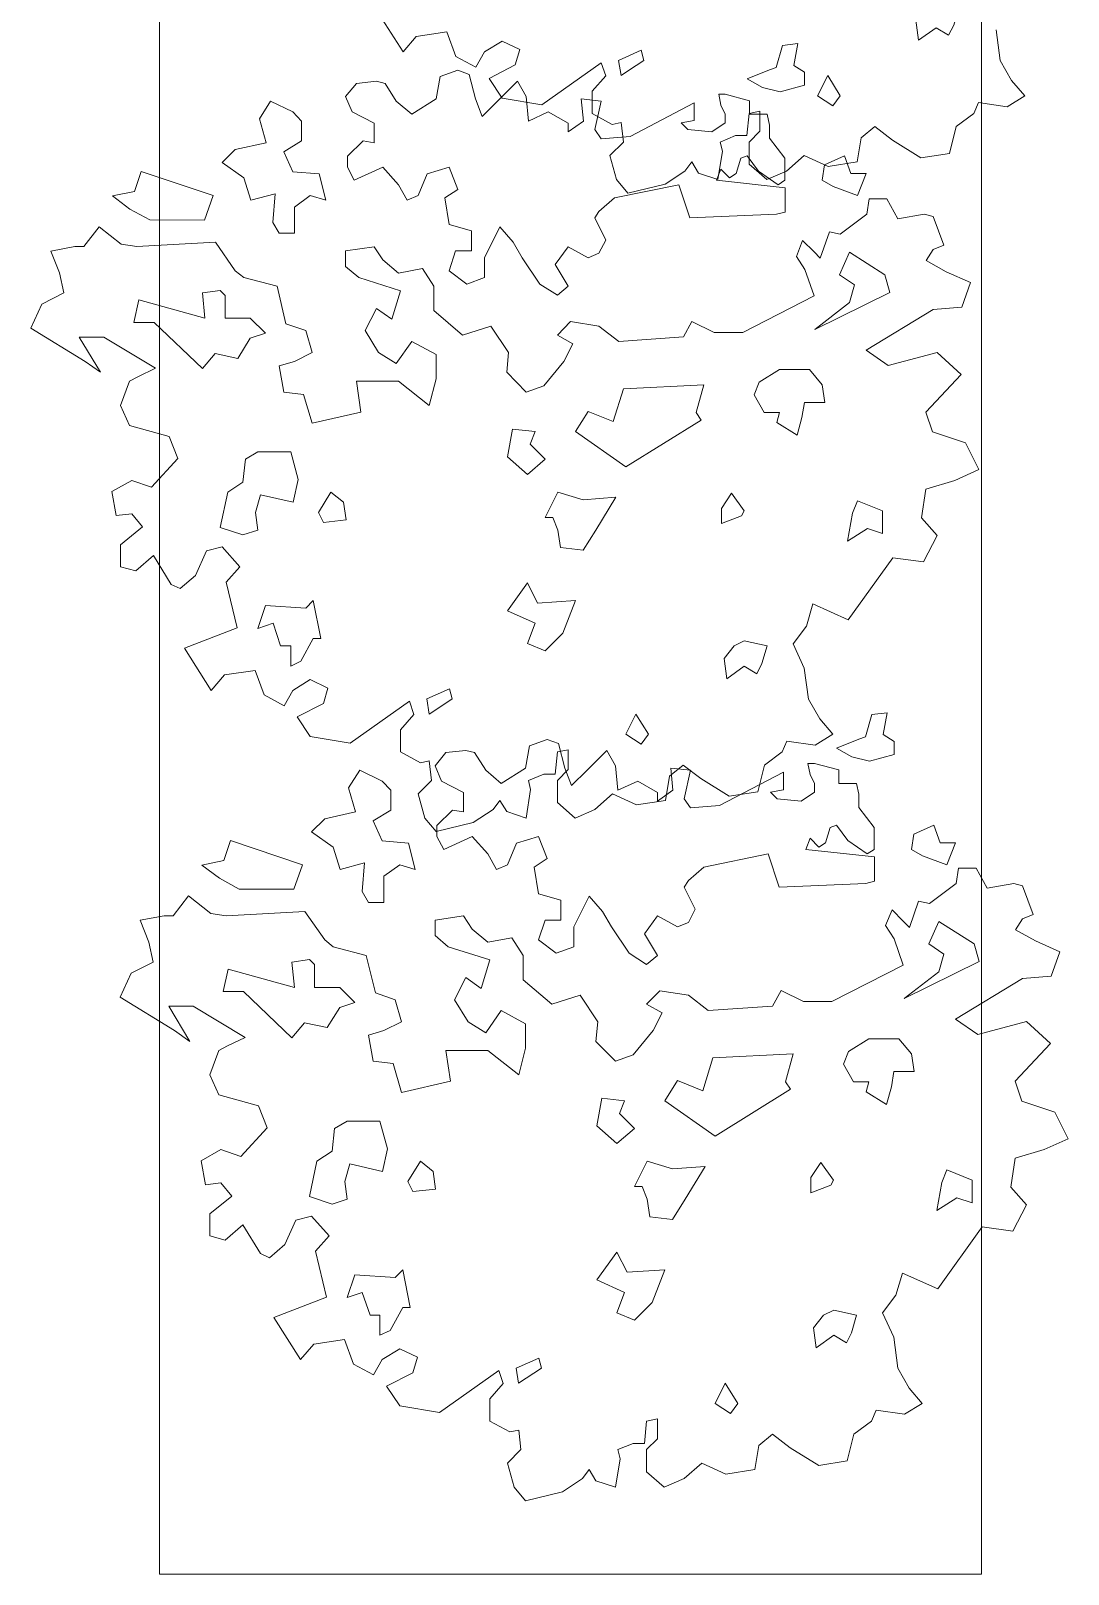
# Model space of a CAD drawing. Header units: millimetres. Extents: x 3079 to 579737, y 1565 to 1161826.
# Drawn here: x 100394 to 101151, y 926154 to 927281 of the extents above; entities that cross this region are included whole.
import ezdxf

# ---------------------------------------------------------------- set-up
doc = ezdxf.new("R2010")
doc.units = ezdxf.units.MM
doc.layers.add('partition', color=253, linetype='Continuous', lineweight=5)
doc.layers.add('TREES', color=72, linetype='Continuous', lineweight=5, transparency=0.05)

msp = doc.modelspace()

# ---------------------------------------------------------------- linework, layer by layer
at = {"layer": 'partition'}
for p, q in [((100488.1, 926154.4), (100488.1, 928204.8)), ((101088.1, 927604.8), (101088.1, 926154.4)), ((101088.1, 926154.4), (100488.1, 926154.4))]:
    msp.add_line(p, q, dxfattribs=at)
at = {"layer": 'TREES'}
for p, q in [((100665.8, 927265.8), (100646.3, 927296.5)), ((100675.4, 927277), (100665.8, 927265.8)), ((100697.9, 927280.3), (100675.4, 927277)), ((100704.4, 927262.5), (100697.9, 927280.3)), ((100738.1, 927273.7), (100725.3, 927265.8)), ((100751, 927267.4), (100738.1, 927273.7)), ((101098.8, 927281.9), (101101.9, 927259.5)), ((100719, 927254.5), (100704.4, 927262.5)), ((100725.3, 927265.8), (100719, 927254.5)), ((100747.7, 927256.2), (100751, 927267.4)), ((100693, 927247.7), (100705.9, 927252.3)), ((100705.9, 927252.3), (100714.1, 927249.3)), ((100728.6, 927246.3), (100747.7, 927256.2)), ((100810.5, 927257.8), (100767.2, 927227.1)), ((100813.8, 927248.2), (100810.5, 927257.8)), ((101101.9, 927259.5), (101110.1, 927244.9)), ((100623.9, 927233.2), (100631.9, 927242.8)), ((100631.9, 927242.8), (100646.4, 927244.4)), ((100646.4, 927244.4), (100652.7, 927242.8)), ((100652.7, 927242.8), (100660.9, 927229.9)), ((100690, 927231.5), (100693, 927247.7)), ((100714.1, 927249.3), (100718.7, 927231.5)), ((100738.1, 927232), (100728.6, 927246.3)), ((100734.9, 927229.9), (100749.4, 927244.4)), ((100749.4, 927244.4), (100755.7, 927233.2)), ((100803.9, 927237), (100813.8, 927248.2)), ((101110.1, 927244.9), (101119.7, 927233.7)), ((100628.6, 927221.9), (100623.9, 927233.2)), ((100660.9, 927229.9), (100672.2, 927220.3)), ((100672.2, 927220.3), (100690, 927231.5)), ((100718.7, 927231.5), (100723.7, 927218.6)), ((100723.7, 927218.6), (100734.9, 927229.9)), ((100767.2, 927227.1), (100738.1, 927232)), ((100755.7, 927233.2), (100757.4, 927215.3)), ((100796, 927231.5), (100810.6, 927229.9)), ((100797.7, 927215.3), (100796, 927231.5)), ((100803.9, 927220.8), (100803.9, 927237)), ((100810.6, 927229.9), (100805.9, 927209)), ((100831.7, 927204.1), (100878.4, 927228.5)), ((100878.4, 927228.5), (100878.4, 927215.6)), ((100897.9, 927226.9), (100896.3, 927234.8)), ((100896.3, 927234.8), (100900.9, 927234.8)), ((100900.9, 927234.8), (100918.7, 927230.1)), ((100918.7, 927230.1), (100918.7, 927220.3)), ((101086, 927228.7), (101082.7, 927220.8)), ((101106.8, 927225.7), (101086, 927228.7)), ((101119.7, 927233.7), (101106.8, 927225.7)), ((100644.7, 927213.7), (100628.6, 927221.9)), ((100757.4, 927215.3), (100771.9, 927221.9)), ((100771.9, 927221.9), (100786.4, 927213.7)), ((100818.5, 927212.8), (100803.9, 927220.8)), ((100900.9, 927220.3), (100897.9, 927226.9)), ((100900.9, 927214), (100900.9, 927220.3)), ((100918.5, 927220.8), (100916.8, 927204.6)), ((100926.4, 927222.4), (100918.5, 927220.8)), ((100918.7, 927220.3), (100931.6, 927220.3)), ((100926.4, 927207.9), (100926.4, 927222.4)), ((100931.6, 927220.3), (100933.3, 927212.3)), ((101082.7, 927220.8), (101069.8, 927211.2)), ((100644.7, 927199.4), (100644.7, 927213.7)), ((100786.4, 927207.4), (100797.7, 927215.3)), ((100786.4, 927213.7), (100786.4, 927207.4)), ((100805.9, 927209), (100810.6, 927202.4)), ((100825, 927214.2), (100818.5, 927212.8)), ((100826.7, 927199.9), (100825, 927214.2)), ((100878.4, 927215.6), (100868.8, 927214)), ((100868.8, 927214), (100873.8, 927209)), ((100873.8, 927209), (100891.3, 927207.4)), ((100891.3, 927207.4), (100900.9, 927214)), ((100918.5, 927199.9), (100926.4, 927207.9)), ((100933.3, 927212.3), (100933.3, 927202.7)), ((101010.3, 927211.2), (101000.4, 927203)), ((101023.2, 927201.3), (101010.3, 927211.2)), ((101069.8, 927211.2), (101064.9, 927191.7)), ((100625.3, 927189.6), (100636.8, 927200.8)), ((100636.8, 927200.8), (100644.7, 927199.4)), ((100810.6, 927202.4), (100831.7, 927204.1)), ((100816.8, 927190.1), (100826.7, 927199.9)), ((100908.6, 927204.6), (100897.4, 927199.9)), ((100897.4, 927199.9), (100899, 927193.4)), ((100916.8, 927204.6), (100908.6, 927204.6)), ((100918.5, 927183.8), (100918.5, 927199.9)), ((100933.3, 927202.7), (100944.5, 927188.2)), ((101000.4, 927203), (100997.4, 927185.4)), ((101044, 927188.4), (101023.2, 927201.3)), ((100625.3, 927181.6), (100625.3, 927189.6)), ((100821.7, 927172.5), (100816.8, 927190.1)), ((100876.6, 927185.4), (100871.6, 927178.8)), ((100881.5, 927177.2), (100876.6, 927185.4)), ((100899, 927193.4), (100895.7, 927172.5)), ((100912.4, 927188.2), (100909.1, 927177)), ((100917.1, 927189.8), (100912.4, 927188.2)), ((100925.3, 927178.6), (100917.1, 927189.8)), ((100931.4, 927172.5), (100918.5, 927183.8)), ((100944.5, 927188.2), (100944.5, 927172)), ((100958.8, 927190.1), (100945.9, 927178.8)), ((100976.3, 927182.1), (100958.8, 927190.1)), ((100997.4, 927185.4), (100976.3, 927182.1)), ((101064.9, 927191.7), (101044, 927188.4)), ((100630.2, 927172), (100625.3, 927181.6)), ((100651, 927181.6), (100630.2, 927172)), ((100662.6, 927168.7), (100651, 927181.6)), ((100683.4, 927176.7), (100676.8, 927160.8)), ((100699.6, 927181.6), (100683.4, 927176.7)), ((100705.9, 927165.4), (100699.6, 927181.6)), ((100830, 927162.7), (100821.7, 927172.5)), ((100871.6, 927178.8), (100857.1, 927169.2)), ((100895.7, 927172.5), (100881.5, 927177.2)), ((100897.9, 927180.2), (100894.6, 927172)), ((100894.6, 927172), (100944.8, 927166.6)), ((100904.2, 927173.7), (100897.9, 927180.2)), ((100909.1, 927177), (100904.2, 927173.7)), ((100939.6, 927168.7), (100925.3, 927178.6)), ((100945.9, 927178.8), (100931.4, 927172.5)), ((100944.5, 927172), (100939.6, 927168.7)), ((100668.9, 927157.5), (100662.6, 927168.7)), ((100676.8, 927160.8), (100668.9, 927157.5)), ((100696.3, 927159.1), (100705.9, 927165.4)), ((100867.2, 927168.7), (100820.2, 927159.1)), ((100857.1, 927169.2), (100830, 927162.7)), ((100875.2, 927144.6), (100867.2, 927168.7)), ((100944.8, 927166.6), (100944.8, 927148.8)), ((100699.6, 927139.7), (100696.3, 927159.1)), ((100808.9, 927149.3), (100805.9, 927144.6)), ((100820.2, 927159.1), (100808.9, 927149.3)), ((100944.8, 927148.8), (100938.5, 927147.2)), ((101004.5, 927147.2), (101006.2, 927158.4)), ((101006.2, 927158.4), (101019, 927158.4)), ((101019, 927158.4), (101027, 927143.9)), ((100432.7, 927123.6), (100444, 927138.1)), ((100444, 927138.1), (100460.1, 927125.3)), ((100715.7, 927135), (100699.6, 927139.7)), ((100736.6, 927138), (100725.3, 927115.5)), ((100746.2, 927126.8), (100736.6, 927138)), ((100805.9, 927144.6), (100813.9, 927128.4)), ((100938.5, 927147.2), (100875.2, 927144.6)), ((100985.1, 927132.6), (101004.5, 927147.2)), ((101027, 927143.9), (101046.4, 927147.2)), ((101046.4, 927147.2), (101052.8, 927145.5)), ((101052.8, 927145.5), (101060.7, 927124.7)), ((100471.4, 927123.6), (100528.8, 927126.8)), ((100528.8, 927126.8), (100543.3, 927105.9)), ((100715.7, 927120.5), (100715.7, 927135)), ((100752.7, 927115.5), (100746.2, 927126.8)), ((100813.9, 927128.4), (100808.9, 927118.8)), ((100953, 927116.5), (100957.6, 927128)), ((100957.6, 927128), (100965.9, 927119.8)), ((100970.5, 927115.1), (100977.1, 927134.3)), ((100977.1, 927134.3), (100985.1, 927132.6)), ((100408.6, 927120.3), (100426.1, 927123.6)), ((100414.9, 927104.4), (100408.6, 927120.3)), ((100426.1, 927123.6), (100432.7, 927123.6)), ((100460.1, 927125.3), (100471.4, 927123.6)), ((100623.9, 927120.5), (100644.7, 927123.5)), ((100623.9, 927109.2), (100623.9, 927120.5)), ((100644.7, 927123.5), (100651, 927113.9)), ((100699.6, 927105.9), (100704.2, 927120.5)), ((100704.2, 927120.5), (100715.7, 927120.5)), ((100725.3, 927115.5), (100725.3, 927101)), ((100765.6, 927096.3), (100752.7, 927115.5)), ((100786.4, 927123.5), (100776.9, 927110.6)), ((100801, 927115.5), (100786.4, 927123.5)), ((100808.9, 927118.8), (100801, 927115.5)), ((100959.3, 927106.9), (100953, 927116.5)), ((100965.9, 927119.8), (100970.5, 927115.1)), ((101052.8, 927121.4), (101047.8, 927113.4)), ((101060.7, 927124.7), (101052.8, 927121.4)), ((100418.2, 927089.9), (100414.9, 927104.4)), ((100543.3, 927105.9), (100549.6, 927101)), ((100633.5, 927101), (100623.9, 927109.2)), ((100651, 927113.9), (100662.6, 927104.3)), ((100662.6, 927104.3), (100680.1, 927107.6)), ((100680.1, 927107.6), (100688.3, 927094.7)), ((100712.4, 927096.3), (100699.6, 927105.9)), ((100776.9, 927110.6), (100786.4, 927094.7)), ((100965.9, 927087.7), (100959.3, 927106.9)), ((101047.8, 927113.4), (101062.3, 927105.2)), ((101062.3, 927105.2), (101080.2, 927097.3)), ((100549.6, 927101), (100573.8, 927094.7)), ((100573.8, 927094.7), (100580.3, 927067.3)), ((100663.9, 927091.4), (100633.5, 927101)), ((100688.3, 927094.7), (100688.3, 927076.9)), ((100725.3, 927101), (100712.4, 927096.3)), ((100778.5, 927088.1), (100765.6, 927096.3)), ((100786.4, 927094.7), (100778.5, 927088.1)), ((101080.2, 927097.3), (101073.9, 927079.4)), ((100394.1, 927064.1), (100402, 927081.7)), ((100402, 927081.7), (100418.2, 927089.9)), ((100657.6, 927070.6), (100663.9, 927091.4)), ((100913.8, 927061), (100965.9, 927087.7)), ((100638.2, 927062.3), (100646.4, 927078.5)), ((100646.4, 927078.5), (100657.6, 927070.6)), ((100688.3, 927076.9), (100709.2, 927059)), ((101052.8, 927077.8), (101004, 927048.1)), ((101073.9, 927079.4), (101052.8, 927077.8)), ((100433.7, 927039.8), (100394.1, 927064.1)), ((100580.3, 927067.3), (100594.9, 927062.3)), ((100594.9, 927062.3), (100599.5, 927046.2)), ((100648, 927046.2), (100638.2, 927062.3)), ((100709.2, 927059), (100730, 927065.6)), ((100730, 927065.6), (100742.9, 927046.2)), ((100778.5, 927059), (100788.1, 927068.9)), ((100789.7, 927052.7), (100778.5, 927059)), ((100788.1, 927068.9), (100808.9, 927065.6)), ((100808.9, 927065.6), (100823.4, 927054.4)), ((100870.5, 927057.7), (100876.8, 927068.9)), ((100876.8, 927068.9), (100893, 927061)), ((100893, 927061), (100913.8, 927061)), ((100429.4, 927057.5), (100444.9, 927031.9)), ((100447.3, 927057.5), (100429.4, 927057.5)), ((100485.2, 927034.9), (100447.3, 927057.5)), ((100672.2, 927054.4), (100660.9, 927038.2)), ((100690, 927044.8), (100672.2, 927054.4)), ((100783.2, 927039.8), (100789.7, 927052.7)), ((100823.4, 927054.4), (100870.5, 927057.7)), ((101004, 927048.1), (101020.1, 927036.8)), ((100444.9, 927031.9), (100433.7, 927039.8)), ((100586.6, 927039.8), (100575.4, 927036.6)), ((100575.4, 927036.6), (100578.7, 927017.4)), ((100599.5, 927046.2), (100586.6, 927039.8)), ((100660.9, 927038.2), (100648, 927046.2)), ((100690, 927027), (100690, 927044.8)), ((100742.9, 927046.2), (100741.5, 927031.9)), ((100768.6, 927022), (100783.2, 927039.8)), ((101020.1, 927036.8), (101055.8, 927046.4)), ((101055.8, 927046.4), (101073.3, 927030.3)), ((100459.5, 927007.5), (100466, 927025.3)), ((100466, 927025.3), (100472.3, 927028.6)), ((100472.3, 927028.6), (100485.2, 927034.9)), ((100631.9, 927025.3), (100662.6, 927025.3)), ((100635.1, 927002.8), (100631.9, 927025.3)), ((100662.6, 927025.3), (100685, 927007.5)), ((100685, 927007.5), (100690, 927027)), ((100741.5, 927031.9), (100755.7, 927017.4)), ((101073.3, 927030.3), (101047.6, 927002.8)), ((100578.7, 927017.4), (100593.2, 927015.7)), ((100593.2, 927015.7), (100599.5, 926994.6)), ((100755.7, 927017.4), (100768.6, 927022)), ((100466, 926993), (100459.5, 927007.5)), ((100599.5, 926994.6), (100635.1, 927002.8)), ((101047.6, 927002.8), (101052.5, 926988.3)), ((100495.1, 926985), (100466, 926993)), ((100501.4, 926968.8), (100495.1, 926985)), ((101052.5, 926988.3), (101076.6, 926980.4)), ((101076.6, 926980.4), (101086.2, 926960.9)), ((100482.2, 926948), (100501.4, 926968.8)), ((101086.2, 926960.9), (101068.7, 926952.9)), ((100453.2, 926944.7), (100467.7, 926952.9)), ((100467.7, 926952.9), (100482.2, 926948)), ((101047.6, 926946.6), (101044.3, 926925.5)), ((101068.7, 926952.9), (101047.6, 926946.6)), ((100456.4, 926927.2), (100453.2, 926944.7)), ((100467.7, 926928.5), (100456.4, 926927.2)), ((100475.6, 926918.9), (100467.7, 926928.5)), ((101044.3, 926925.5), (101055.8, 926912.6)), ((100459.5, 926906), (100475.6, 926918.9)), ((101055.8, 926912.6), (101045.9, 926893.4)), ((100459.5, 926889.9), (100459.5, 926906)), ((100522.2, 926901.4), (100514.3, 926883.6)), ((100533.7, 926904.4), (100522.2, 926901.4)), ((100546.6, 926889.9), (100533.7, 926904.4)), ((100470.7, 926886.8), (100459.5, 926889.9)), ((100483.6, 926898.1), (100470.7, 926886.8)), ((100496.5, 926877), (100483.6, 926898.1)), ((100536.8, 926878.6), (100546.6, 926889.9)), ((101023.4, 926896.4), (100990.9, 926851.2)), ((101045.9, 926893.4), (101023.4, 926896.4)), ((100514.3, 926883.6), (100503, 926874)), ((100544.7, 926845.2), (100536.8, 926878.6)), ((100503, 926874), (100496.5, 926877)), ((100965.1, 926862.7), (100960.5, 926846.5)), ((100990.9, 926851.2), (100965.1, 926862.7)), ((100506.3, 926830.4), (100544.7, 926845.2)), ((100960.5, 926846.5), (100950.6, 926833.6)), ((100950.6, 926833.6), (100958.8, 926815.8)), ((100525.8, 926799.6), (100506.3, 926830.4)), ((100535.4, 926810.9), (100525.8, 926799.6)), ((100557.9, 926814.2), (100535.4, 926810.9)), ((100564.4, 926796.4), (100557.9, 926814.2)), ((100958.8, 926815.8), (100961.9, 926793.3)), ((100585.3, 926799.6), (100579, 926788.4)), ((100598.1, 926807.6), (100585.3, 926799.6)), ((100611, 926801.3), (100598.1, 926807.6)), ((100607.7, 926790.1), (100611, 926801.3)), ((100579, 926788.4), (100564.4, 926796.4)), ((100588.6, 926780.2), (100607.7, 926790.1)), ((100670.5, 926791.7), (100627.2, 926761)), ((100673.8, 926782.1), (100670.5, 926791.7)), ((100961.9, 926793.3), (100970.1, 926778.8)), ((100598.1, 926765.9), (100588.6, 926780.2)), ((100663.9, 926770.9), (100673.8, 926782.1)), ((100970.1, 926778.8), (100979.7, 926767.6)), ((100627.2, 926761), (100598.1, 926765.9)), ((100663.9, 926754.7), (100663.9, 926770.9)), ((100979.7, 926767.6), (100966.8, 926759.6)), ((100678.5, 926746.7), (100663.9, 926754.7)), ((100697.1, 926754.2), (100711.6, 926755.8)), ((100711.6, 926755.8), (100717.9, 926754.2)), ((100755.2, 926742.9), (100758.2, 926759.1)), ((100758.2, 926759.1), (100771.1, 926763.8)), ((100771.1, 926763.8), (100779.3, 926760.8)), ((100778.5, 926754.7), (100776.9, 926738.5)), ((100786.4, 926756.3), (100778.5, 926754.7)), ((100779.3, 926760.8), (100784, 926742.9)), ((100786.4, 926741.8), (100786.4, 926756.3)), ((100800.2, 926741.3), (100814.7, 926755.8)), ((100814.7, 926755.8), (100821, 926744.6)), ((100942.7, 926754.7), (100929.8, 926745.1)), ((100946, 926762.6), (100942.7, 926754.7)), ((100966.8, 926759.6), (100946, 926762.6)), ((100685, 926748.1), (100678.5, 926746.7)), ((100686.7, 926733.8), (100685, 926748.1)), ((100689.2, 926744.6), (100697.1, 926754.2)), ((100693.8, 926733.3), (100689.2, 926744.6)), ((100717.9, 926754.2), (100726.2, 926741.3)), ((100821, 926744.6), (100822.6, 926726.8)), ((100870.3, 926745.1), (100860.4, 926736.9)), ((100883.2, 926735.2), (100870.3, 926745.1)), ((100929.8, 926745.1), (100924.9, 926725.6)), ((100963.1, 926738.3), (100961.5, 926746.2)), ((100961.5, 926746.2), (100966.2, 926746.2)), ((100966.2, 926746.2), (100984, 926741.6)), ((100676.8, 926724), (100686.7, 926733.8)), ((100710, 926725.1), (100693.8, 926733.3)), ((100726.2, 926741.3), (100737.4, 926731.7)), ((100737.4, 926731.7), (100755.2, 926742.9)), ((100768.6, 926738.5), (100757.4, 926733.8)), ((100757.4, 926733.8), (100759, 926727.3)), ((100776.9, 926738.5), (100768.6, 926738.5)), ((100778.5, 926733.8), (100786.4, 926741.8)), ((100778.5, 926717.7), (100778.5, 926733.8)), ((100784, 926742.9), (100788.9, 926730.1)), ((100788.9, 926730.1), (100800.2, 926741.3)), ((100822.6, 926726.8), (100837.2, 926733.3)), ((100837.2, 926733.3), (100851.7, 926725.1)), ((100860.4, 926736.9), (100857.4, 926719.3)), ((100861.3, 926742.9), (100875.8, 926741.3)), ((100862.9, 926726.8), (100861.3, 926742.9)), ((100875.8, 926741.3), (100871.1, 926720.5)), ((100904, 926722.3), (100883.2, 926735.2)), ((100896.9, 926715.5), (100943.7, 926739.9)), ((100943.7, 926739.9), (100943.7, 926727)), ((100966.2, 926731.7), (100963.1, 926738.3)), ((100984, 926741.6), (100984, 926731.7)), ((100681.7, 926706.4), (100676.8, 926724)), ((100710, 926710.9), (100710, 926725.1)), ((100759, 926727.3), (100755.7, 926706.4)), ((100818.8, 926724), (100805.9, 926712.7)), ((100836.3, 926716), (100818.8, 926724)), ((100851.7, 926718.8), (100862.9, 926726.8)), ((100851.7, 926725.1), (100851.7, 926718.8)), ((100924.9, 926725.6), (100904, 926722.3)), ((100943.7, 926727), (100934.1, 926725.4)), ((100934.1, 926725.4), (100939, 926720.5)), ((100956.6, 926718.8), (100966.2, 926725.4)), ((100966.2, 926725.4), (100966.2, 926731.7)), ((100984, 926731.7), (100996.9, 926731.7)), ((100996.9, 926731.7), (100998.5, 926723.8)), ((100998.5, 926723.8), (100998.5, 926714.2)), ((100690.5, 926701), (100702, 926712.2)), ((100702, 926712.2), (100710, 926710.9)), ((100731.6, 926712.7), (100717.1, 926703.1)), ((100736.6, 926719.3), (100731.6, 926712.7)), ((100741.5, 926711.1), (100736.6, 926719.3)), ((100755.7, 926706.4), (100741.5, 926711.1)), ((100791.4, 926706.4), (100778.5, 926717.7)), ((100805.9, 926712.7), (100791.4, 926706.4)), ((100857.4, 926719.3), (100836.3, 926716)), ((100871.1, 926720.5), (100875.8, 926713.9)), ((100875.8, 926713.9), (100896.9, 926715.5)), ((100939, 926720.5), (100956.6, 926718.8)), ((100998.5, 926714.2), (101009.7, 926699.6)), ((100690, 926696.6), (100681.7, 926706.4)), ((100717.1, 926703.1), (100690, 926696.6)), ((100690.5, 926693), (100690.5, 926701)), ((100977.7, 926699.6), (100974.4, 926688.4)), ((100982.3, 926701.3), (100977.7, 926699.6)), ((100990.6, 926690), (100982.3, 926701.3)), ((101009.7, 926699.6), (101009.7, 926683.5)), ((100695.5, 926683.4), (100690.5, 926693)), ((100716.3, 926693), (100695.5, 926683.4)), ((100727.8, 926680.2), (100716.3, 926693)), ((100748.6, 926688.1), (100742.1, 926672.2)), ((100764.8, 926693), (100748.6, 926688.1)), ((100771.1, 926676.9), (100764.8, 926693)), ((100963.1, 926691.7), (100959.9, 926683.5)), ((100969.4, 926685.1), (100963.1, 926691.7)), ((100974.4, 926688.4), (100969.4, 926685.1)), ((101004.8, 926680.2), (100990.6, 926690)), ((100734.1, 926668.9), (100727.8, 926680.2)), ((100761.5, 926670.6), (100771.1, 926676.9)), ((100932.4, 926680.2), (100885.4, 926670.6)), ((100940.4, 926656), (100932.4, 926680.2)), ((100959.9, 926683.5), (101010, 926678.1)), ((101009.7, 926683.5), (101004.8, 926680.2)), ((101010, 926678.1), (101010, 926660.3)), ((100742.1, 926672.2), (100734.1, 926668.9)), ((100764.8, 926651.1), (100761.5, 926670.6)), ((100885.4, 926670.6), (100874.2, 926660.7)), ((101069.8, 926658.6), (101071.4, 926669.8)), ((101071.4, 926669.8), (101084.3, 926669.8)), ((101084.3, 926669.8), (101092.2, 926655.3)), ((100874.2, 926660.7), (100871.1, 926656)), ((100871.1, 926656), (100879.1, 926639.8)), ((101003.7, 926658.6), (100940.4, 926656)), ((101010, 926660.3), (101003.7, 926658.6)), ((101050.3, 926644.1), (101069.8, 926658.6)), ((101092.2, 926655.3), (101111.7, 926658.6)), ((101111.7, 926658.6), (101118, 926657)), ((101118, 926657), (101125.9, 926636.1)), ((100498, 926635.1), (100509.2, 926649.6)), ((100509.2, 926649.6), (100525.4, 926636.7)), ((100781, 926646.4), (100764.8, 926651.1)), ((100781, 926631.9), (100781, 926646.4)), ((100801.8, 926649.4), (100790.6, 926627)), ((100811.4, 926638.2), (100801.8, 926649.4)), ((101035.7, 926626.6), (101042.3, 926645.7)), ((101042.3, 926645.7), (101050.3, 926644.1)), ((100473.8, 926631.8), (100491.4, 926635.1)), ((100480.2, 926615.9), (100473.8, 926631.8)), ((100491.4, 926635.1), (100498, 926635.1)), ((100525.4, 926636.7), (100536.6, 926635.1)), ((100536.6, 926635.1), (100594, 926638.2)), ((100594, 926638.2), (100608.6, 926617.4)), ((100689.2, 926631.9), (100710, 926634.9)), ((100689.2, 926620.7), (100689.2, 926631.9)), ((100710, 926634.9), (100716.3, 926625.3)), ((100764.8, 926617.4), (100769.5, 926631.9)), ((100769.5, 926631.9), (100781, 926631.9)), ((100818, 926627), (100811.4, 926638.2)), ((100851.7, 926634.9), (100842.1, 926622)), ((100866.2, 926627), (100851.7, 926634.9)), ((100879.1, 926639.8), (100874.2, 926630.2)), ((101018.2, 926627.9), (101022.9, 926639.4)), ((101022.9, 926639.4), (101031.1, 926631.2)), ((101031.1, 926631.2), (101035.7, 926626.6)), ((101118, 926632.8), (101113.1, 926624.9)), ((101125.9, 926636.1), (101118, 926632.8)), ((100698.7, 926612.4), (100689.2, 926620.7)), ((100716.3, 926625.3), (100727.8, 926615.7)), ((100790.6, 926627), (100790.6, 926612.4)), ((100830.9, 926607.8), (100818, 926627)), ((100842.1, 926622), (100851.7, 926606.1)), ((100874.2, 926630.2), (100866.2, 926627)), ((101024.5, 926618.3), (101018.2, 926627.9)), ((101113.1, 926624.9), (101127.6, 926616.7)), ((100483.4, 926601.3), (100480.2, 926615.9)), ((100608.6, 926617.4), (100614.9, 926612.4)), ((100614.9, 926612.4), (100639, 926606.1)), ((100729.2, 926602.8), (100698.7, 926612.4)), ((100727.8, 926615.7), (100745.3, 926619)), ((100745.3, 926619), (100753.6, 926606.1)), ((100777.7, 926607.8), (100764.8, 926617.4)), ((100790.6, 926612.4), (100777.7, 926607.8)), ((101031.1, 926599.1), (101024.5, 926618.3)), ((101127.6, 926616.7), (101145.4, 926608.7)), ((101145.4, 926608.7), (101139.1, 926590.9)), ((100467.3, 926593.1), (100483.4, 926601.3)), ((100639, 926606.1), (100645.6, 926578.7)), ((100722.9, 926582), (100729.2, 926602.8)), ((100753.6, 926606.1), (100753.6, 926588.3)), ((100843.7, 926599.5), (100830.9, 926607.8)), ((100851.7, 926606.1), (100843.7, 926599.5)), ((100979, 926572.4), (101031.1, 926599.1)), ((100459.3, 926575.6), (100467.3, 926593.1)), ((100703.4, 926573.8), (100711.6, 926589.9)), ((100711.6, 926589.9), (100722.9, 926582)), ((100753.6, 926588.3), (100774.4, 926570.5)), ((101118, 926589.2), (101069.2, 926559.5)), ((101139.1, 926590.9), (101118, 926589.2)), ((100498.9, 926551.3), (100459.3, 926575.6)), ((100645.6, 926578.7), (100660.1, 926573.8)), ((100774.4, 926570.5), (100795.2, 926577.1)), ((100795.2, 926577.1), (100808.1, 926557.6)), ((100843.7, 926570.5), (100853.3, 926580.3)), ((100853.3, 926580.3), (100874.2, 926577.1)), ((100874.2, 926577.1), (100888.7, 926565.8)), ((100935.7, 926569.1), (100942, 926580.4)), ((100942, 926580.4), (100958.2, 926572.4)), ((100494.7, 926569), (100510.2, 926543.3)), ((100512.5, 926569), (100494.7, 926569)), ((100550.5, 926546.3), (100512.5, 926569)), ((100660.1, 926573.8), (100664.8, 926557.6)), ((100713.3, 926557.6), (100703.4, 926573.8)), ((100737.4, 926565.8), (100726.2, 926549.6)), ((100755.2, 926556.2), (100737.4, 926565.8)), ((100855, 926564.2), (100843.7, 926570.5)), ((100848.4, 926551.3), (100855, 926564.2)), ((100888.7, 926565.8), (100935.7, 926569.1)), ((100958.2, 926572.4), (100979, 926572.4)), ((100664.8, 926557.6), (100651.9, 926551.3)), ((100726.2, 926549.6), (100713.3, 926557.6)), ((100755.2, 926538.4), (100755.2, 926556.2)), ((100808.1, 926557.6), (100806.7, 926543.3)), ((101069.2, 926559.5), (101085.4, 926548.3)), ((101085.4, 926548.3), (101121, 926557.9)), ((101121, 926557.9), (101138.6, 926541.7)), ((100510.2, 926543.3), (100498.9, 926551.3)), ((100537.6, 926540), (100550.5, 926546.3)), ((100651.9, 926551.3), (100640.6, 926548)), ((100640.6, 926548), (100643.9, 926528.8)), ((100806.7, 926543.3), (100821, 926528.8)), ((100833.9, 926533.5), (100848.4, 926551.3)), ((101138.6, 926541.7), (101112.8, 926514.3)), ((100524.7, 926518.9), (100531.3, 926536.7)), ((100531.3, 926536.7), (100537.6, 926540)), ((100697.1, 926536.7), (100727.8, 926536.7)), ((100700.4, 926514.3), (100697.1, 926536.7)), ((100727.8, 926536.7), (100750.3, 926518.9)), ((100750.3, 926518.9), (100755.2, 926538.4)), ((100821, 926528.8), (100833.9, 926533.5)), ((100531.3, 926504.4), (100524.7, 926518.9)), ((100643.9, 926528.8), (100658.5, 926527.2)), ((100658.5, 926527.2), (100664.8, 926506)), ((100664.8, 926506), (100700.4, 926514.3)), ((101112.8, 926514.3), (101117.7, 926499.7)), ((100560.3, 926496.4), (100531.3, 926504.4)), ((100566.6, 926480.3), (100560.3, 926496.4)), ((101117.7, 926499.7), (101141.8, 926491.8)), ((101141.8, 926491.8), (101151.4, 926472.3)), ((100547.5, 926459.4), (100566.6, 926480.3)), ((100518.4, 926456.1), (100532.9, 926464.4)), ((100532.9, 926464.4), (100547.5, 926459.4)), ((101133.9, 926464.4), (101112.8, 926458.1)), ((101151.4, 926472.3), (101133.9, 926464.4)), ((100521.7, 926438.6), (100518.4, 926456.1)), ((101112.8, 926458.1), (101109.5, 926436.9)), ((100532.9, 926440), (100521.7, 926438.6)), ((100540.9, 926430.4), (100532.9, 926440)), ((100524.7, 926417.5), (100540.9, 926430.4)), ((101109.5, 926436.9), (101121, 926424.1)), ((100524.7, 926401.3), (100524.7, 926417.5)), ((101121, 926424.1), (101111.1, 926404.9)), ((100548.8, 926409.5), (100535.9, 926398.3)), ((100561.7, 926388.4), (100548.8, 926409.5)), ((100587.5, 926412.8), (100579.5, 926395)), ((100599, 926415.8), (100587.5, 926412.8)), ((100611.9, 926401.3), (100599, 926415.8)), ((101088.7, 926407.9), (101056.2, 926362.6)), ((101111.1, 926404.9), (101088.7, 926407.9)), ((100535.9, 926398.3), (100524.7, 926401.3)), ((100579.5, 926395), (100568.3, 926385.4)), ((100602, 926390.1), (100611.9, 926401.3)), ((100568.3, 926385.4), (100561.7, 926388.4)), ((100609.9, 926356.6), (100602, 926390.1)), ((101030.4, 926374.1), (101025.7, 926358)), ((101056.2, 926362.6), (101030.4, 926374.1)), ((100571.6, 926341.8), (100609.9, 926356.6)), ((101025.7, 926358), (101015.9, 926345.1)), ((100591, 926311.1), (100571.6, 926341.8)), ((101015.9, 926345.1), (101024.1, 926327.3)), ((101024.1, 926327.3), (101027.1, 926304.8)), ((100600.6, 926322.3), (100591, 926311.1)), ((100623.1, 926325.6), (100600.6, 926322.3)), ((100629.7, 926307.8), (100623.1, 926325.6)), ((100663.4, 926319), (100650.5, 926311.1)), ((100676.3, 926312.7), (100663.4, 926319)), ((100644.2, 926299.8), (100629.7, 926307.8)), ((100650.5, 926311.1), (100644.2, 926299.8)), ((100673, 926301.5), (100676.3, 926312.7)), ((101027.1, 926304.8), (101035.3, 926290.2)), ((100653.8, 926291.6), (100673, 926301.5)), ((100735.7, 926303.1), (100692.4, 926272.4)), ((100729.2, 926282.3), (100739, 926293.5)), ((100739, 926293.5), (100735.7, 926303.1)), ((100663.4, 926277.4), (100653.8, 926291.6)), ((100729.2, 926266.1), (100729.2, 926282.3)), ((101035.3, 926290.2), (101044.9, 926279)), ((100692.4, 926272.4), (100663.4, 926277.4)), ((101011.2, 926274.1), (101007.9, 926266.1)), ((101032, 926271.1), (101011.2, 926274.1)), ((101044.9, 926279), (101032, 926271.1)), ((100743.7, 926258.2), (100729.2, 926266.1)), ((100750.3, 926259.5), (100743.7, 926258.2)), ((100751.9, 926245.3), (100750.3, 926259.5)), ((100843.7, 926266.1), (100842.1, 926249.9)), ((100851.7, 926267.8), (100843.7, 926266.1)), ((100851.7, 926253.2), (100851.7, 926267.8)), ((101007.9, 926266.1), (100995, 926256.5)), ((100833.9, 926249.9), (100822.6, 926245.3)), ((100842.1, 926249.9), (100833.9, 926249.9)), ((100843.7, 926245.3), (100851.7, 926253.2)), ((100925.7, 926248.3), (100922.7, 926230.7)), ((100935.6, 926256.5), (100925.7, 926248.3)), ((100948.4, 926246.6), (100935.6, 926256.5)), ((100995, 926256.5), (100990.1, 926237.1)), ((100742.1, 926235.4), (100751.9, 926245.3)), ((100824.3, 926238.7), (100821, 926217.9)), ((100822.6, 926245.3), (100824.3, 926238.7)), ((100843.7, 926229.1), (100843.7, 926245.3)), ((100969.3, 926233.8), (100948.4, 926246.6)), ((100990.1, 926237.1), (100969.3, 926233.8)), ((100747, 926217.9), (100742.1, 926235.4)), ((100801.8, 926230.7), (100796.9, 926224.2)), ((100806.7, 926222.5), (100801.8, 926230.7)), ((100856.6, 926217.9), (100843.7, 926229.1)), ((100884, 926235.4), (100871.1, 926224.2)), ((100901.6, 926227.5), (100884, 926235.4)), ((100922.7, 926230.7), (100901.6, 926227.5)), ((100755.2, 926208), (100747, 926217.9)), ((100782.3, 926214.6), (100755.2, 926208)), ((100796.9, 926224.2), (100782.3, 926214.6)), ((100821, 926217.9), (100806.7, 926222.5)), ((100871.1, 926224.2), (100856.6, 926217.9))]:
    msp.add_line(p, q, dxfattribs=at)
for points in [[(101040.3, 927289), (101042.1, 927274.2), (101055, 927283.4), (101064.2, 927277.9), (101067.9, 927285.3), (101071.6, 927298.2), (101055, 927301.8), (101047.7, 927298.2)], [(100830.5, 927252.1), (100825, 927248.5), (100823.2, 927259.5), (100839.7, 927266.9), (100841.6, 927259.5)], [(100928.3, 927239.7), (100941.2, 927236.5), (100959, 927241.4), (100959, 927251), (100951.1, 927255.9), (100954.1, 927271.8), (100942.9, 927270.5), (100938.2, 927254.3), (100933.3, 927252.6), (100917.1, 927246)], [(100968.5, 927233.7), (100979.6, 927226.4), (100985.1, 927233.7), (100975.9, 927248.5)], [(100570.7, 927141.3), (100575.4, 927133.3), (100586.6, 927133.3), (100586.6, 927152.5), (100598.1, 927160.8), (100609.4, 927157.5), (100604.5, 927176.7), (100585.3, 927178.3), (100578.7, 927192.8), (100591.6, 927200.8), (100591.6, 927215.3), (100585.3, 927221.9), (100569.1, 927229.9), (100560.9, 927217), (100565.8, 927199.4), (100543.3, 927194.5), (100533.7, 927184.9), (100549.6, 927173.7), (100554.6, 927157.5), (100572.4, 927162.1)], [(100979.9, 927167.4), (100997.7, 927160.8), (101004, 927177), (100992.7, 927177), (100988.1, 927189.8), (100973.5, 927183.3), (100971.9, 927172)], [(100481, 927143.1), (100520.9, 927142.9), (100527.2, 927160.8), (100474.7, 927178.5), (100469.7, 927163.9), (100453.6, 927160.6), (100466.4, 927151)], [(101017.6, 927103), (101021.2, 927090.1), (100966.4, 927063.2), (100991.8, 927082.8), (100995.5, 927095.7), (100984.4, 927103), (100991.8, 927119.6)], [(100554.3, 927056.7), (100545.1, 927041.9), (100528.6, 927045.6), (100519.4, 927034.6), (100484, 927068.2), (100469.3, 927068.2), (100473, 927084.8), (100521.2, 927071.4), (100519.4, 927089.8), (100532.3, 927091.6), (100535.9, 927088), (100535.9, 927071.4), (100554.3, 927071.4), (100565.4, 927060.3)], [(100940.6, 927002.5), (100929.5, 927002.5), (100922.2, 927015.4), (100925.9, 927024.6), (100940.6, 927033.8), (100962.7, 927033.8), (100971.9, 927022.7), (100973.7, 927009.9), (100959, 927009.9), (100957.1, 926998.8), (100953.5, 926985.9), (100938.7, 926995.1)], [(100800.9, 927003.3), (100791.7, 926988.5), (100828.5, 926962.8), (100883.5, 926997), (100879.9, 927002.5), (100885.4, 927022.7), (100826.7, 927019.8), (100819.3, 926995.9)], [(100745.7, 926990.4), (100742, 926970.1), (100756.8, 926957.2), (100769.7, 926968.3), (100758.6, 926979.3), (100762.3, 926988.5)], [(100589.3, 926953.6), (100585.6, 926937), (100561.7, 926942.5), (100558, 926929.6), (100559.9, 926916.7), (100548.8, 926913.1), (100532.3, 926918.6), (100537.8, 926944.4), (100548.8, 926951.7), (100550.7, 926968.3), (100559.9, 926973.8), (100583.8, 926973.8)], [(100622.4, 926937), (100624.3, 926924.1), (100607.7, 926922.3), (100604, 926929.6), (100613.2, 926944.4)], [(100806.5, 926916.7), (100797.3, 926902), (100780.7, 926903.9), (100778.9, 926916.7), (100775.2, 926925.9), (100769.7, 926925.9), (100778.9, 926944.4), (100797.3, 926938.8), (100821.2, 926940.7)], [(100913, 926927), (100914.8, 926930.7), (100905.6, 926943.6), (100898.3, 926932.5), (100898.3, 926921.5)], [(101016, 926930.7), (101016, 926914.1), (101005, 926917.8), (100990.3, 926908.6), (100994, 926928.9), (100997.6, 926938.1)], [(100782.5, 926841.3), (100769.7, 926828.4), (100756.8, 926833.9), (100762.3, 926848.6), (100742, 926857.8), (100756.8, 926878.1), (100764.1, 926863.3), (100791.7, 926865.2)], [(100591.1, 926821), (100583.8, 926817.3), (100583.8, 926832.1), (100576.4, 926832.1), (100570.9, 926848.6), (100559.9, 926844.9), (100565.4, 926861.5), (100594.8, 926859.7), (100600.3, 926865.2), (100605.9, 926837.6), (100600.3, 926837.6)], [(100900.3, 926822.8), (100902.2, 926808.1), (100915, 926817.3), (100924.2, 926811.8), (100927.9, 926819.2), (100931.6, 926832.1), (100915, 926835.7), (100907.7, 926832.1)], [(100690.5, 926786), (100685, 926782.3), (100683.2, 926793.4), (100699.7, 926800.8), (100701.6, 926793.4)], [(100828.5, 926767.6), (100839.6, 926760.3), (100845.1, 926767.6), (100835.9, 926782.3)], [(100993.6, 926751.2), (101006.4, 926747.9), (101024.3, 926752.8), (101024.3, 926762.4), (101016.3, 926767.4), (101019.3, 926783.3), (101008.1, 926781.9), (101003.4, 926765.7), (100998.5, 926764.1), (100982.3, 926757.5)], [(100636, 926652.7), (100640.6, 926644.8), (100651.9, 926644.8), (100651.9, 926664), (100663.4, 926672.2), (100674.6, 926668.9), (100669.7, 926688.1), (100650.5, 926689.8), (100643.9, 926704.3), (100656.8, 926712.2), (100656.8, 926726.8), (100650.5, 926733.3), (100634.3, 926741.3), (100626.1, 926728.4), (100631, 926710.9), (100608.6, 926705.9), (100599, 926696.3), (100614.9, 926685.1), (100619.8, 926668.9), (100637.6, 926673.6)], [(101045.1, 926678.8), (101062.9, 926672.2), (101069.2, 926688.4), (101058, 926688.4), (101053.3, 926701.3), (101038.8, 926694.7), (101037.1, 926683.5)], [(100546.2, 926654.5), (100586.1, 926654.4), (100592.4, 926672.2), (100539.9, 926689.9), (100535, 926675.4), (100518.8, 926672.1), (100531.7, 926662.5)], [(101082.8, 926614.5), (101086.5, 926601.6), (101031.6, 926574.7), (101057, 926594.2), (101060.7, 926607.1), (101049.7, 926614.5), (101057, 926631)], [(100619.6, 926568.1), (100610.4, 926553.4), (100593.8, 926557), (100584.6, 926546), (100549.3, 926579.7), (100534.5, 926579.7), (100538.2, 926596.2), (100586.5, 926582.8), (100584.6, 926601.2), (100597.5, 926603.1), (100601.2, 926599.4), (100601.2, 926582.8), (100619.6, 926582.8), (100630.6, 926571.8)], [(101005.8, 926513.9), (100994.8, 926513.9), (100987.4, 926526.8), (100991.1, 926536), (101005.8, 926545.2), (101027.9, 926545.2), (101037.1, 926534.2), (101039, 926521.3), (101024.2, 926521.3), (101022.4, 926510.2), (101018.7, 926497.4), (101004, 926506.6)], [(100866.2, 926514.7), (100857, 926500), (100893.8, 926474.2), (100948.8, 926508.4), (100945.1, 926513.9), (100950.6, 926534.2), (100891.9, 926531.3), (100884.6, 926507.3)], [(100811, 926501.8), (100807.3, 926481.6), (100822, 926468.7), (100834.9, 926479.7), (100823.9, 926490.8), (100827.5, 926500)], [(100654.5, 926465), (100650.9, 926448.4), (100626.9, 926453.9), (100623.3, 926441.1), (100625.1, 926428.2), (100614.1, 926424.5), (100597.5, 926430), (100603, 926455.8), (100614.1, 926463.2), (100615.9, 926479.7), (100625.1, 926485.2), (100649, 926485.2)], [(100687.7, 926448.4), (100689.5, 926435.5), (100672.9, 926433.7), (100669.3, 926441.1), (100678.5, 926455.8)], [(100871.7, 926428.2), (100862.5, 926413.4), (100845.9, 926415.3), (100844.1, 926428.2), (100840.4, 926437.4), (100834.9, 926437.4), (100844.1, 926455.8), (100862.5, 926450.3), (100886.4, 926452.1)], [(100978.2, 926438.4), (100980.1, 926442.1), (100970.9, 926455), (100963.5, 926444), (100963.5, 926432.9)], [(101081.3, 926442.1), (101081.3, 926425.6), (101070.2, 926429.2), (101055.5, 926420), (101059.2, 926440.3), (101062.9, 926449.5)], [(100847.8, 926352.7), (100834.9, 926339.8), (100822, 926345.3), (100827.5, 926360.1), (100807.3, 926369.3), (100822, 926389.5), (100829.4, 926374.8), (100857, 926376.6)], [(100656.4, 926332.4), (100649, 926328.8), (100649, 926343.5), (100641.7, 926343.5), (100636.1, 926360.1), (100625.1, 926356.4), (100630.6, 926372.9), (100660.1, 926371.1), (100665.6, 926376.6), (100671.1, 926349), (100665.6, 926349)], [(100965.6, 926334.3), (100967.4, 926319.6), (100980.3, 926328.8), (100989.5, 926323.2), (100993.2, 926330.6), (100996.8, 926343.5), (100980.3, 926347.2), (100972.9, 926343.5)], [(100755.8, 926297.5), (100750.2, 926293.8), (100748.4, 926304.8), (100765, 926312.2), (100766.8, 926304.8)], [(100893.8, 926279.1), (100904.8, 926271.7), (100910.3, 926279.1), (100901.1, 926293.8)]]:
    msp.add_lwpolyline(points, close=True, dxfattribs=at)

doc.saveas('drawing.dxf')
